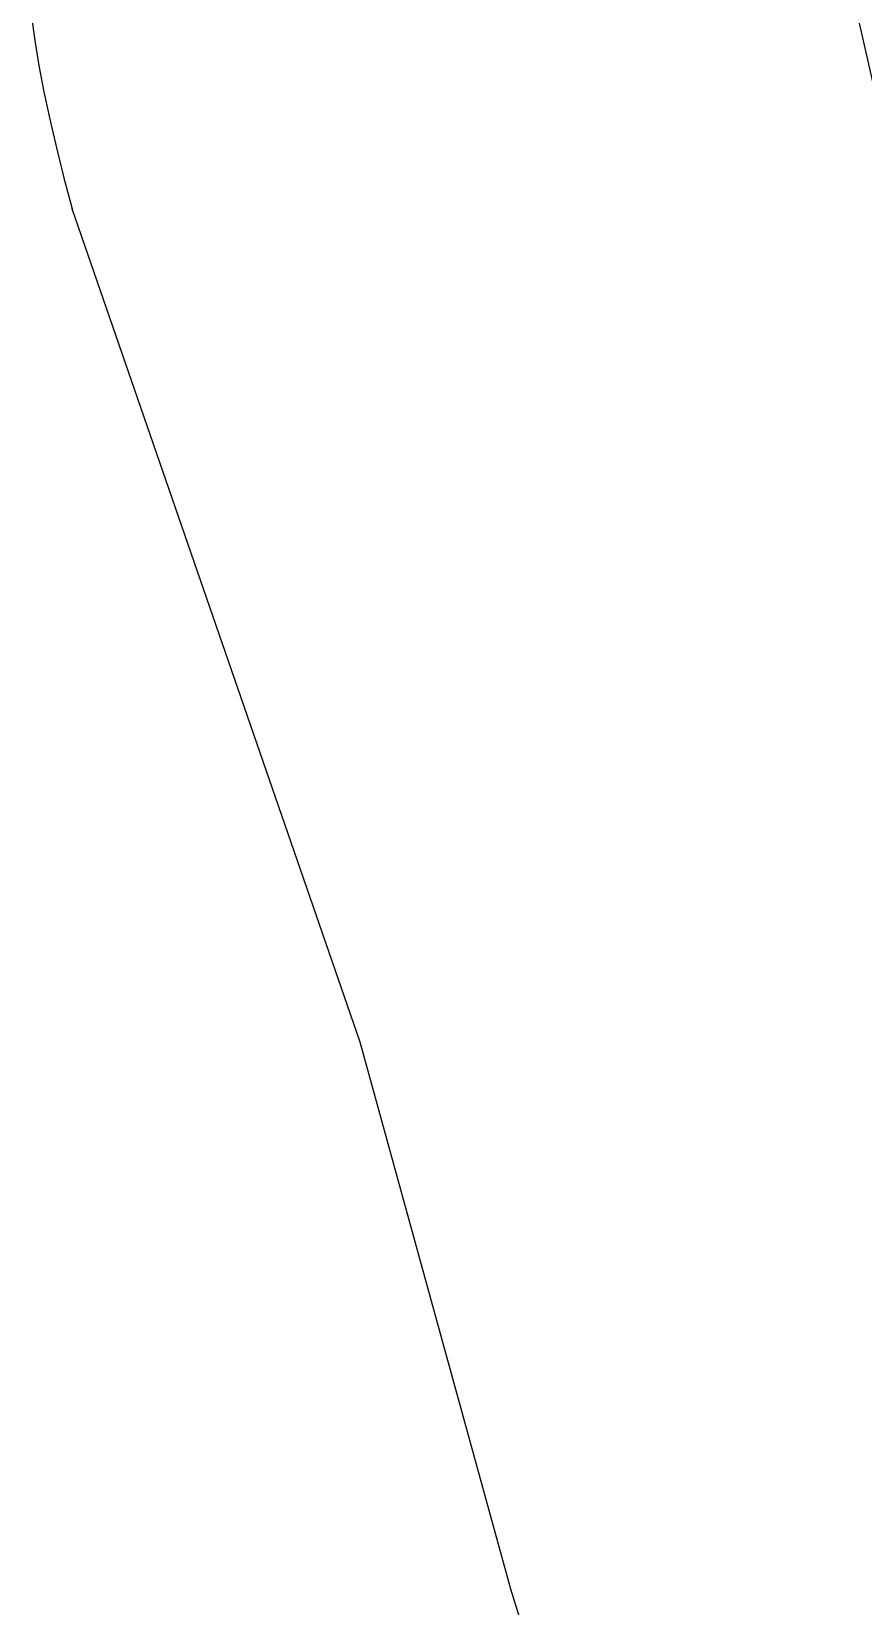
# Model space of a CAD drawing. Extents: x 39624947 to 39626627, y 3418539 to 3418836.
# Drawn here: x 39626521.095 to 39626522.363, y 3418708.982 to 3418711.383 of the extents above; entities that cross this region are included whole.
import ezdxf

# ---------------------------------------------------------------- set-up
doc = ezdxf.new("R2010")
doc.units = 0
doc.layers.get('0').update_dxf_attribs({"linetype": 'CONTINUOUS'})
doc.layers.add('PUB_WALL', color=9, linetype='CONTINUOUS')

# ---------------------------------------------------------------- blocks, each defined once
blk = doc.blocks.new('333377777')
at = {"layer": 'PUB_WALL', "color": 252, "ltscale": 0.01, "elevation": 51.487}
for points in [[(39623270.4838, 3417515.443), (39623270.2042, 3417516.6734)], [(39623273.9758, 3417495.7883), (39623272.9957, 3417498.337), (39623269.9741, 3417503.6684), (39623269.9113, 3417505.1339), (39623269.9506, 3417505.8217), (39623270.0956, 3417506.3929), (39623270.2515, 3417506.9221), (39623270.5681, 3417507.5957), (39623271.1863, 3417508.5699), (39623271.1973, 3417508.8741), (39623271.1498, 3417509.562), (39623270.9555, 3417509.9203), (39623270.6964, 3417510.5765), (39623270.5609, 3417511.1302), (39623269.9125, 3417513.232), (39623269.6831, 3417514.0659), (39623269.2442, 3417515.3363)]]:
    blk.add_lwpolyline(points, dxfattribs=at)
at = {"layer": 'PUB_WALL', "color": 252, "ltscale": 0.01}
blk.add_lwpolyline([(39623269.1821, 3417515.6291), (39623269.1871, 3417515.5929), (39623269.1934, 3417515.5548), (39623269.201, 3417515.5149), (39623269.2099, 3417515.473), (39623269.2201, 3417515.4293), (39623269.2315, 3417515.3837), (39623269.2442, 3417515.3363)], dxfattribs=at)

msp = doc.modelspace()

# ---------------------------------------------------------------- block references
at = {"linetype": 'Continuous'}
msp.add_blockref('333377777', (3251.9127, 1195.7759), dxfattribs=at)

doc.saveas('drawing.dxf')
